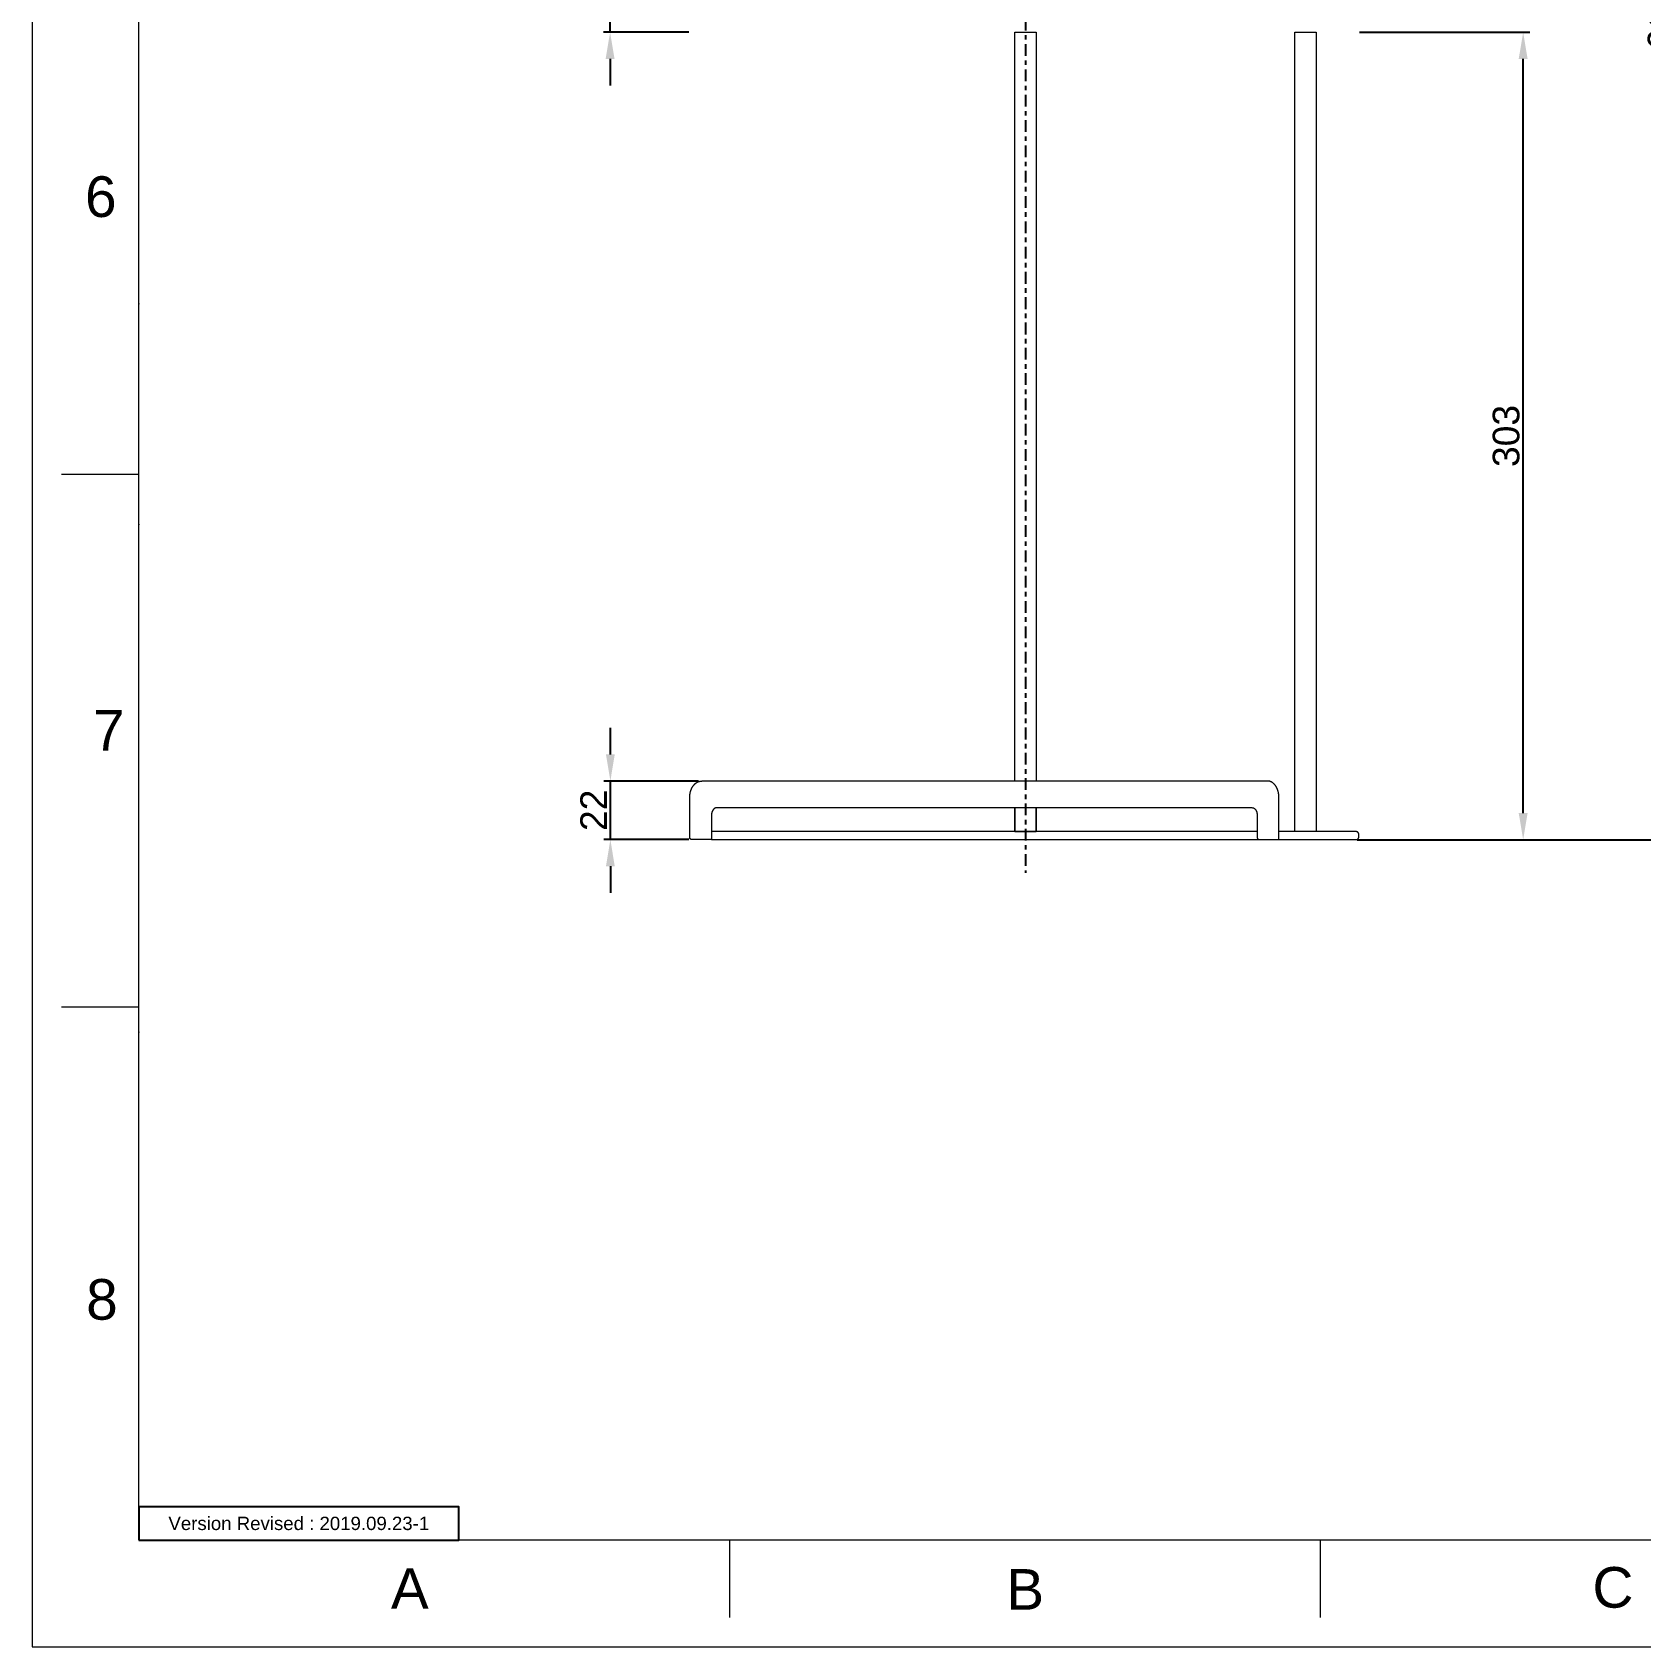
# Model space of a CAD drawing. Header units: millimetres. Extents: x 5343 to 5937, y -2661 to -1821.
# Drawn here: x 5343.2 to 5644.9, y -2660.8 to -2357.8 of the extents above; entities that cross this region are included whole.
import ezdxf

# ---------------------------------------------------------------- set-up
doc = ezdxf.new("R2010")
doc.units = ezdxf.units.MM
doc.header["$LTSCALE"] = 0.1
doc.linetypes.add('CENTER', pattern=[47.5, 22, -8.5, 8.5, -8.5])
doc.layers.get('0').update_dxf_attribs({"lineweight": 15})
for name, color, linetype in [('CEN2', 1, 'Continuous'), ('FORM', 7, 'Continuous'), ('TEXT', 2, 'Continuous')]:
    doc.layers.add(name, color=color, linetype=linetype)
doc.layers.add('DIM', color=3, linetype='Continuous', lineweight=13)
doc.styles.get("Standard").update_dxf_attribs({"font": 'arial.ttf'})
doc.dimstyles.new('ISO-25', dxfattribs={"dimtxt": 2.5, "dimasz": 2.5, "dimexe": 1.25, "dimexo": 0.625, "dimtad": 1, "dimlfac": 5, "dimtxsty": 'Standard', "dimcen": 2.5, "dimadec": 0, "dimazin": 0, "dimtfac": 1, "dimtmove": 0, "dimatfit": 3, "dimfxl": 0, "dimarcsym": 0})

# ---------------------------------------------------------------- blocks, each defined once
blk = doc.blocks.new('*D100')
at = {"layer": 'Defpoints', "color": 0}
for p in [(5451.55, -2346.84), (5468.77, -2346.84), (5466.93, -2357.84)]:
    blk.add_point(p, dxfattribs=at)
at = {"layer": 'DIM', "color": 0, "lineweight": -2}
for p, q in [((5451.55, -2341.84), (5451.55, -2336.84)), ((5468.15, -2346.84), (5450.3, -2346.84)), ((5451.55, -2357.84), (5451.55, -2346.84)), ((5466.31, -2357.84), (5450.3, -2357.84)), ((5451.55, -2362.84), (5451.55, -2367.84))]:
    blk.add_line(p, q, dxfattribs=at)
at = {"layer": 'DIM', "color": 0}
for points in [[(5450.71, -2341.84), (5452.38, -2341.84), (5451.55, -2346.84)], [(5450.71, -2362.84), (5452.38, -2362.84), (5451.55, -2357.84)]]:
    blk.add_solid(points, dxfattribs=at)
at = {"layer": 'DIM', "color": 0, "insert": (5448.41, -2352.34), "char_height": 5, "attachment_point": 5, "rotation": 90}
blk.add_mtext('22', dxfattribs=at)
blk = doc.blocks.new('*D101')
at = {"layer": 'Defpoints', "color": 0}
for p in [(5451.6, -2498.34), (5468.77, -2498.34), (5466.93, -2509.34)]:
    blk.add_point(p, dxfattribs=at)
at = {"layer": 'DIM', "color": 0, "lineweight": -2}
for p, q in [((5451.6, -2493.34), (5451.6, -2488.34)), ((5468.15, -2498.34), (5450.35, -2498.34)), ((5451.6, -2509.34), (5451.6, -2498.34)), ((5466.31, -2509.34), (5450.35, -2509.34)), ((5451.6, -2514.34), (5451.6, -2519.34))]:
    blk.add_line(p, q, dxfattribs=at)
at = {"layer": 'DIM', "color": 0}
for points in [[(5450.77, -2493.34), (5452.43, -2493.34), (5451.6, -2498.34)], [(5450.77, -2514.34), (5452.43, -2514.34), (5451.6, -2509.34)]]:
    blk.add_solid(points, dxfattribs=at)
at = {"layer": 'DIM', "color": 0, "insert": (5448.47, -2503.84), "char_height": 5, "attachment_point": 5, "rotation": 90}
blk.add_mtext('22', dxfattribs=at)
blk = doc.blocks.new('*D102')
at = {"layer": 'Defpoints', "color": 0}
for p in [(5591.5, -2357.84), (5622.84, -2357.84), (5591.09, -2509.35)]:
    blk.add_point(p, dxfattribs=at)
at = {"layer": 'DIM', "color": 0, "lineweight": -2}
for p, q in [((5592.13, -2357.84), (5624.09, -2357.84)), ((5622.84, -2504.35), (5622.84, -2362.84)), ((5591.72, -2509.35), (5624.09, -2509.35))]:
    blk.add_line(p, q, dxfattribs=at)
at = {"layer": 'DIM', "color": 0}
for points in [[(5622, -2362.84), (5623.67, -2362.84), (5622.84, -2357.84)], [(5622, -2504.35), (5623.67, -2504.35), (5622.84, -2509.35)]]:
    blk.add_solid(points, dxfattribs=at)
at = {"layer": 'DIM', "color": 0, "insert": (5619.66, -2433.59), "char_height": 5, "attachment_point": 5, "rotation": 90}
blk.add_mtext('303', dxfattribs=at)
blk = doc.blocks.new('*D117')
at = {"layer": 'Defpoints', "color": 0}
for p in [(5592, -2201.32), (5651.91, -2201.32), (5591.72, -2509.35)]:
    blk.add_point(p, dxfattribs=at)
at = {"layer": 'DIM', "color": 0, "lineweight": -2}
for p, q in [((5592.63, -2201.32), (5653.16, -2201.32)), ((5651.91, -2504.35), (5651.91, -2206.32)), ((5592.34, -2509.35), (5653.16, -2509.35))]:
    blk.add_line(p, q, dxfattribs=at)
at = {"layer": 'DIM', "color": 0}
for points in [[(5651.08, -2206.32), (5652.74, -2206.32), (5651.91, -2201.32)], [(5651.08, -2504.35), (5652.74, -2504.35), (5651.91, -2509.35)]]:
    blk.add_solid(points, dxfattribs=at)
at = {"layer": 'DIM', "color": 0, "insert": (5648.73, -2355.33), "char_height": 5, "attachment_point": 5, "rotation": 90}
blk.add_mtext('616', dxfattribs=at)

msp = doc.modelspace()

# ---------------------------------------------------------------- linework, layer by layer
at = {"color": 7, "linetype": 'Continuous'}
for p, q in [((5343.157, -1820.794), (5343.157, -2660.794)), ((5363.157, -2440.794), (5348.621, -2440.794)), ((5363.157, -2540.794), (5348.621, -2540.794)), ((5473.962, -2640.8), (5473.962, -2655.336)), ((5584.762, -2640.798), (5584.762, -2655.334)), ((5343.157, -2660.794), (5937.157, -2660.794))]:
    msp.add_line(p, q, dxfattribs=at)
at = {"linetype": 'Continuous'}
for p, q in [((5363.157, -2640.794), (5363.157, -1840.794)), ((5917.157, -2640.794), (5363.157, -2640.794))]:
    msp.add_line(p, q, dxfattribs=at)
for p in [(5363.157, -2408.812), (5363.157, -2408.812), (5363.157, -2450.198), (5363.157, -2450.198), (5363.157, -2545.496), (5363.157, -2545.496)]:
    msp.add_point(p)
at = {"layer": 'CEN2', "linetype": 'CENTER'}
msp.add_line((5529.504, -2198.571), (5529.504, -2515.543), dxfattribs=at)
at = {"layer": 'DIM', "color": 7}
for p, q in [((5527.504, -2498.343), (5527.504, -2357.84)), ((5527.504, -2357.84), (5531.504, -2357.84)), ((5531.504, -2357.84), (5531.504, -2498.343)), ((5580.004, -2507.84), (5580.004, -2357.84)), ((5580.004, -2357.84), (5580.004, -2357.84)), ((5580.004, -2357.84), (5584.003, -2357.84)), ((5584.003, -2357.84), (5584.003, -2507.84)), ((5467.046, -2499.386), (5467.083, -2499.331)), ((5467.083, -2499.331), (5467.121, -2499.276)), ((5467.121, -2499.276), (5467.16, -2499.222)), ((5467.16, -2499.222), (5467.198, -2499.172)), ((5467.198, -2499.172), (5467.238, -2499.123)), ((5467.238, -2499.123), (5467.279, -2499.075)), ((5467.279, -2499.075), (5467.321, -2499.028)), ((5467.321, -2499.028), (5467.364, -2498.983)), ((5467.364, -2498.983), (5467.408, -2498.938)), ((5467.408, -2498.938), (5467.453, -2498.894)), ((5467.453, -2498.894), (5467.499, -2498.852)), ((5467.499, -2498.852), (5467.545, -2498.813)), ((5467.545, -2498.813), (5467.591, -2498.775)), ((5467.591, -2498.775), (5467.638, -2498.738)), ((5467.638, -2498.738), (5467.686, -2498.703)), ((5467.686, -2498.703), (5467.736, -2498.669)), ((5467.736, -2498.669), (5467.786, -2498.636)), ((5467.786, -2498.636), (5467.837, -2498.605)), ((5467.837, -2498.605), (5467.889, -2498.575)), ((5467.889, -2498.575), (5467.939, -2498.548)), ((5467.939, -2498.548), (5467.991, -2498.523)), ((5467.991, -2498.523), (5468.043, -2498.499)), ((5468.043, -2498.499), (5468.096, -2498.477)), ((5468.096, -2498.477), (5468.149, -2498.456)), ((5468.149, -2498.456), (5468.203, -2498.437)), ((5468.203, -2498.437), (5468.258, -2498.419)), ((5468.258, -2498.419), (5468.313, -2498.404)), ((5468.313, -2498.404), (5468.368, -2498.39)), ((5468.368, -2498.39), (5468.422, -2498.378)), ((5468.422, -2498.378), (5468.477, -2498.368)), ((5468.477, -2498.368), (5468.533, -2498.359)), ((5468.533, -2498.359), (5468.588, -2498.353)), ((5468.588, -2498.353), (5468.644, -2498.348)), ((5468.644, -2498.348), (5468.7, -2498.344)), ((5468.672, -2498.346), (5468.722, -2498.344)), ((5468.7, -2498.344), (5468.756, -2498.343)), ((5574.513, -2498.343), (5468.771, -2498.343)), ((5574.882, -2498.343), (5574.529, -2498.343)), ((5574.909, -2498.343), (5574.882, -2498.343)), ((5574.935, -2498.344), (5574.909, -2498.343)), ((5574.961, -2498.345), (5574.935, -2498.344)), ((5574.987, -2498.347), (5574.961, -2498.345)), ((5575.039, -2498.351), (5574.987, -2498.347)), ((5575.091, -2498.357), (5575.039, -2498.351)), ((5575.143, -2498.366), (5575.091, -2498.357)), ((5575.194, -2498.376), (5575.143, -2498.366)), ((5575.245, -2498.387), (5575.194, -2498.376)), ((5575.296, -2498.4), (5575.245, -2498.387)), ((5575.349, -2498.416), (5575.296, -2498.4)), ((5575.401, -2498.434), (5575.349, -2498.416)), ((5575.452, -2498.453), (5575.401, -2498.434)), ((5575.503, -2498.474), (5575.452, -2498.453)), ((5575.553, -2498.497), (5575.503, -2498.474)), ((5575.603, -2498.521), (5575.553, -2498.497)), ((5575.652, -2498.547), (5575.603, -2498.521)), ((5575.699, -2498.574), (5575.652, -2498.547)), ((5575.749, -2498.605), (5575.699, -2498.574)), ((5575.797, -2498.636), (5575.749, -2498.605)), ((5575.845, -2498.67), (5575.797, -2498.636)), ((5575.892, -2498.704), (5575.845, -2498.67)), ((5575.937, -2498.74), (5575.892, -2498.704)), ((5575.982, -2498.777), (5575.937, -2498.74)), ((5576.025, -2498.816), (5575.982, -2498.777)), ((5576.068, -2498.855), (5576.025, -2498.816)), ((5576.111, -2498.898), (5576.068, -2498.855)), ((5576.153, -2498.941), (5576.111, -2498.898)), ((5576.194, -2498.985), (5576.153, -2498.941)), ((5576.234, -2499.031), (5576.194, -2498.985)), ((5576.273, -2499.077), (5576.234, -2499.031)), ((5576.31, -2499.124), (5576.273, -2499.077)), ((5576.347, -2499.173), (5576.31, -2499.124)), ((5576.382, -2499.222), (5576.347, -2499.173)), ((5576.419, -2499.275), (5576.382, -2499.222)), ((5576.454, -2499.328), (5576.419, -2499.275)), ((5576.488, -2499.383), (5576.454, -2499.328)), ((5466.504, -2501.269), (5466.506, -2501.196)), ((5466.504, -2501.343), (5466.504, -2501.269)), ((5466.504, -2508.934), (5466.504, -2501.343)), ((5466.506, -2501.196), (5466.51, -2501.122)), ((5466.51, -2501.122), (5466.514, -2501.049)), ((5466.514, -2501.049), (5466.521, -2500.975)), ((5466.521, -2500.975), (5466.528, -2500.902)), ((5466.528, -2500.902), (5466.537, -2500.829)), ((5466.537, -2500.829), (5466.547, -2500.756)), ((5466.547, -2500.756), (5466.558, -2500.684)), ((5466.558, -2500.684), (5466.571, -2500.613)), ((5466.571, -2500.613), (5466.585, -2500.542)), ((5466.585, -2500.542), (5466.6, -2500.471)), ((5466.6, -2500.471), (5466.617, -2500.4)), ((5466.617, -2500.4), (5466.635, -2500.33)), ((5466.635, -2500.33), (5466.654, -2500.26)), ((5466.654, -2500.26), (5466.675, -2500.19)), ((5466.675, -2500.19), (5466.696, -2500.124)), ((5466.696, -2500.124), (5466.719, -2500.058)), ((5466.719, -2500.058), (5466.743, -2499.993)), ((5466.743, -2499.993), (5466.768, -2499.929)), ((5466.768, -2499.929), (5466.794, -2499.865)), ((5466.794, -2499.865), (5466.822, -2499.801)), ((5466.822, -2499.801), (5466.851, -2499.738)), ((5466.851, -2499.738), (5466.881, -2499.676)), ((5466.881, -2499.676), (5466.911, -2499.616)), ((5466.911, -2499.616), (5466.943, -2499.558)), ((5466.943, -2499.558), (5466.976, -2499.5)), ((5466.976, -2499.5), (5467.01, -2499.443)), ((5467.01, -2499.443), (5467.046, -2499.386)), ((5576.521, -2499.438), (5576.488, -2499.383)), ((5576.553, -2499.494), (5576.521, -2499.438)), ((5576.584, -2499.551), (5576.553, -2499.494)), ((5576.613, -2499.608), (5576.584, -2499.551)), ((5576.641, -2499.666), (5576.613, -2499.608)), ((5576.671, -2499.73), (5576.641, -2499.666)), ((5576.699, -2499.793), (5576.671, -2499.73)), ((5576.726, -2499.858), (5576.699, -2499.793)), ((5576.751, -2499.923), (5576.726, -2499.858)), ((5576.775, -2499.988), (5576.751, -2499.923)), ((5576.798, -2500.054), (5576.775, -2499.988)), ((5576.82, -2500.121), (5576.798, -2500.054)), ((5576.84, -2500.188), (5576.82, -2500.121)), ((5576.86, -2500.258), (5576.84, -2500.188)), ((5576.879, -2500.328), (5576.86, -2500.258)), ((5576.896, -2500.399), (5576.879, -2500.328)), ((5576.912, -2500.47), (5576.896, -2500.399)), ((5576.927, -2500.542), (5576.912, -2500.47)), ((5576.94, -2500.614), (5576.927, -2500.542)), ((5576.952, -2500.686), (5576.94, -2500.614)), ((5576.963, -2500.758), (5576.952, -2500.686)), ((5576.973, -2500.831), (5576.963, -2500.758)), ((5576.981, -2500.904), (5576.973, -2500.831)), ((5576.988, -2500.977), (5576.981, -2500.904)), ((5576.994, -2501.05), (5576.988, -2500.977)), ((5577.001, -2501.196), (5576.994, -2501.05)), ((5577.004, -2501.343), (5577.001, -2501.196)), ((5577.004, -2509.343), (5577.004, -2501.343)), ((5470.553, -2504.77), (5470.552, -2504.843)), ((5470.552, -2504.843), (5470.552, -2509.343)), ((5470.557, -2504.696), (5470.553, -2504.77)), ((5470.56, -2504.66), (5470.557, -2504.696)), ((5470.564, -2504.623), (5470.56, -2504.66)), ((5470.568, -2504.587), (5470.564, -2504.623)), ((5470.572, -2504.55), (5470.568, -2504.587)), ((5470.583, -2504.481), (5470.572, -2504.55)), ((5470.597, -2504.413), (5470.583, -2504.481)), ((5470.604, -2504.379), (5470.597, -2504.413)), ((5470.612, -2504.345), (5470.604, -2504.379)), ((5470.621, -2504.311), (5470.612, -2504.345)), ((5470.63, -2504.278), (5470.621, -2504.311)), ((5470.64, -2504.244), (5470.63, -2504.278)), ((5470.651, -2504.211), (5470.64, -2504.244)), ((5470.662, -2504.178), (5470.651, -2504.211)), ((5470.674, -2504.145), (5470.662, -2504.178)), ((5470.686, -2504.112), (5470.674, -2504.145)), ((5470.7, -2504.08), (5470.686, -2504.112)), ((5470.713, -2504.048), (5470.7, -2504.08)), ((5470.728, -2504.016), (5470.713, -2504.048)), ((5470.742, -2503.987), (5470.728, -2504.016)), ((5470.756, -2503.958), (5470.742, -2503.987)), ((5470.771, -2503.929), (5470.756, -2503.958)), ((5470.787, -2503.901), (5470.771, -2503.929)), ((5470.803, -2503.873), (5470.787, -2503.901)), ((5470.82, -2503.846), (5470.803, -2503.873)), ((5470.838, -2503.819), (5470.82, -2503.846)), ((5470.856, -2503.792), (5470.838, -2503.819)), ((5470.873, -2503.767), (5470.856, -2503.792)), ((5470.892, -2503.743), (5470.873, -2503.767)), ((5470.91, -2503.719), (5470.892, -2503.743)), ((5470.929, -2503.696), (5470.91, -2503.719)), ((5470.949, -2503.673), (5470.929, -2503.696)), ((5470.97, -2503.65), (5470.949, -2503.673)), ((5470.99, -2503.628), (5470.97, -2503.65)), ((5471.012, -2503.607), (5470.99, -2503.628)), ((5471.033, -2503.587), (5471.012, -2503.607)), ((5471.055, -2503.567), (5471.033, -2503.587)), ((5471.077, -2503.548), (5471.055, -2503.567)), ((5471.1, -2503.53), (5471.077, -2503.548)), ((5471.123, -2503.512), (5471.1, -2503.53)), ((5471.147, -2503.495), (5471.123, -2503.512)), ((5471.171, -2503.479), (5471.147, -2503.495)), ((5471.196, -2503.464), (5471.171, -2503.479)), ((5471.218, -2503.45), (5471.196, -2503.464)), ((5471.242, -2503.438), (5471.218, -2503.45)), ((5471.265, -2503.426), (5471.242, -2503.438)), ((5471.289, -2503.414), (5471.265, -2503.426)), ((5471.313, -2503.404), (5471.289, -2503.414)), ((5471.338, -2503.394), (5471.313, -2503.404)), ((5471.363, -2503.385), (5471.338, -2503.394)), ((5471.388, -2503.377), (5471.363, -2503.385)), ((5471.413, -2503.37), (5471.388, -2503.377)), ((5471.438, -2503.363), (5471.413, -2503.37)), ((5471.463, -2503.358), (5471.438, -2503.363)), ((5471.489, -2503.353), (5471.463, -2503.358)), ((5471.514, -2503.349), (5471.489, -2503.353)), ((5471.54, -2503.346), (5471.514, -2503.349)), ((5471.565, -2503.344), (5471.54, -2503.346)), ((5471.591, -2503.343), (5471.565, -2503.344)), ((5572.025, -2503.343), (5471.591, -2503.343)), ((5527.504, -2503.343), (5527.504, -2507.84)), ((5527.504, -2507.84), (5527.504, -2503.343)), ((5531.504, -2507.84), (5531.504, -2503.343)), ((5531.504, -2503.343), (5531.504, -2507.84)), ((5572.041, -2503.343), (5572.052, -2503.343)), ((5572.052, -2503.343), (5572.063, -2503.343)), ((5572.063, -2503.343), (5572.074, -2503.344)), ((5572.074, -2503.344), (5572.085, -2503.345)), ((5572.085, -2503.345), (5572.096, -2503.346)), ((5572.096, -2503.346), (5572.107, -2503.347)), ((5572.107, -2503.347), (5572.118, -2503.349)), ((5572.118, -2503.349), (5572.129, -2503.351)), ((5572.129, -2503.351), (5572.139, -2503.353)), ((5572.139, -2503.353), (5572.15, -2503.355)), ((5572.15, -2503.355), (5572.161, -2503.357)), ((5572.161, -2503.357), (5572.172, -2503.36)), ((5572.172, -2503.36), (5572.182, -2503.363)), ((5572.182, -2503.363), (5572.193, -2503.366)), ((5572.193, -2503.366), (5572.203, -2503.369)), ((5572.203, -2503.369), (5572.214, -2503.373)), ((5572.214, -2503.373), (5572.225, -2503.377)), ((5572.225, -2503.377), (5572.236, -2503.381)), ((5572.236, -2503.381), (5572.247, -2503.386)), ((5572.247, -2503.386), (5572.258, -2503.39)), ((5572.258, -2503.39), (5572.269, -2503.395)), ((5572.269, -2503.395), (5572.28, -2503.4)), ((5572.28, -2503.4), (5572.291, -2503.406)), ((5572.291, -2503.406), (5572.302, -2503.411)), ((5572.302, -2503.411), (5572.323, -2503.423)), ((5572.323, -2503.423), (5572.343, -2503.435)), ((5572.343, -2503.435), (5572.364, -2503.448)), ((5572.364, -2503.448), (5572.384, -2503.461)), ((5572.384, -2503.461), (5572.406, -2503.477)), ((5572.406, -2503.477), (5572.427, -2503.494)), ((5572.427, -2503.494), (5572.448, -2503.511)), ((5572.448, -2503.511), (5572.468, -2503.529)), ((5572.468, -2503.529), (5572.488, -2503.548)), ((5572.488, -2503.548), (5572.507, -2503.567)), ((5572.507, -2503.567), (5572.526, -2503.586)), ((5572.526, -2503.586), (5572.545, -2503.606)), ((5572.545, -2503.606), (5572.564, -2503.629)), ((5572.564, -2503.629), (5572.583, -2503.651)), ((5572.583, -2503.651), (5572.601, -2503.675)), ((5572.601, -2503.675), (5572.619, -2503.698)), ((5572.619, -2503.698), (5572.637, -2503.723)), ((5572.637, -2503.723), (5572.653, -2503.747)), ((5572.653, -2503.747), (5572.669, -2503.772)), ((5572.669, -2503.772), (5572.685, -2503.797)), ((5572.685, -2503.797), (5572.702, -2503.825)), ((5572.702, -2503.825), (5572.717, -2503.853)), ((5572.717, -2503.853), (5572.733, -2503.881)), ((5572.733, -2503.881), (5572.747, -2503.909)), ((5572.747, -2503.909), (5572.761, -2503.938)), ((5572.761, -2503.938), (5572.775, -2503.967)), ((5572.775, -2503.967), (5572.788, -2503.997)), ((5572.788, -2503.997), (5572.801, -2504.026)), ((5572.801, -2504.026), (5572.813, -2504.058)), ((5572.813, -2504.058), (5572.825, -2504.09)), ((5572.825, -2504.09), (5572.837, -2504.122)), ((5572.837, -2504.122), (5572.848, -2504.154)), ((5572.848, -2504.154), (5572.868, -2504.219)), ((5572.868, -2504.219), (5572.886, -2504.285)), ((5572.886, -2504.285), (5572.902, -2504.353)), ((5572.902, -2504.353), (5572.916, -2504.422)), ((5572.916, -2504.422), (5572.928, -2504.49)), ((5572.928, -2504.49), (5572.938, -2504.56)), ((5572.938, -2504.56), (5572.946, -2504.63)), ((5572.946, -2504.63), (5572.951, -2504.701)), ((5572.951, -2504.701), (5572.954, -2504.772)), ((5572.954, -2504.772), (5572.955, -2504.843)), ((5572.955, -2504.843), (5572.955, -2508.934)), ((5572.955, -2507.843), (5470.552, -2507.843)), ((5527.504, -2507.84), (5531.504, -2507.84)), ((5531.504, -2507.84), (5527.504, -2507.84)), ((5577.195, -2507.843), (5577.004, -2507.843)), ((5588.504, -2507.843), (5577.211, -2507.843)), ((5591.504, -2507.843), (5588.504, -2507.843)), ((5591.521, -2507.843), (5591.504, -2507.843)), ((5591.539, -2507.844), (5591.521, -2507.843)), ((5591.556, -2507.846), (5591.539, -2507.844)), ((5591.573, -2507.848), (5591.556, -2507.846)), ((5591.591, -2507.851), (5591.573, -2507.848)), ((5591.608, -2507.854), (5591.591, -2507.851)), ((5591.625, -2507.858), (5591.608, -2507.854)), ((5591.642, -2507.862), (5591.625, -2507.858)), ((5591.658, -2507.867), (5591.642, -2507.862)), ((5591.675, -2507.873), (5591.658, -2507.867)), ((5591.691, -2507.879), (5591.675, -2507.873)), ((5591.707, -2507.886), (5591.691, -2507.879)), ((5591.723, -2507.894), (5591.707, -2507.886)), ((5591.738, -2507.901), (5591.723, -2507.894)), ((5591.754, -2507.91), (5591.738, -2507.901)), ((5591.769, -2507.919), (5591.754, -2507.91)), ((5591.783, -2507.928), (5591.769, -2507.919)), ((5591.798, -2507.938), (5591.783, -2507.928)), ((5591.812, -2507.949), (5591.798, -2507.938)), ((5591.825, -2507.96), (5591.812, -2507.949)), ((5591.838, -2507.971), (5591.825, -2507.96)), ((5591.851, -2507.983), (5591.838, -2507.971)), ((5591.863, -2507.996), (5591.851, -2507.983)), ((5591.875, -2508.008), (5591.863, -2507.996)), ((5591.887, -2508.022), (5591.875, -2508.008)), ((5591.898, -2508.035), (5591.887, -2508.022)), ((5591.908, -2508.049), (5591.898, -2508.035)), ((5591.918, -2508.063), (5591.908, -2508.049)), ((5591.928, -2508.078), (5591.918, -2508.063)), ((5591.937, -2508.093), (5591.928, -2508.078)), ((5591.945, -2508.108), (5591.937, -2508.093)), ((5591.953, -2508.124), (5591.945, -2508.108)), ((5591.96, -2508.14), (5591.953, -2508.124)), ((5591.967, -2508.156), (5591.96, -2508.14)), ((5591.974, -2508.172), (5591.967, -2508.156)), ((5591.979, -2508.188), (5591.974, -2508.172)), ((5591.984, -2508.205), (5591.979, -2508.188)), ((5591.989, -2508.222), (5591.984, -2508.205)), ((5591.993, -2508.239), (5591.989, -2508.222)), ((5591.996, -2508.256), (5591.993, -2508.239)), ((5591.999, -2508.273), (5591.996, -2508.256)), ((5592.001, -2508.291), (5591.999, -2508.273)), ((5592.002, -2508.308), (5592.001, -2508.291)), ((5592.003, -2508.325), (5592.002, -2508.308)), ((5592.004, -2508.343), (5592.003, -2508.325)), ((5592.004, -2508.843), (5592.004, -2508.343)), ((5466.502, -2508.958), (5466.503, -2508.946)), ((5466.502, -2508.969), (5466.502, -2508.958)), ((5466.502, -2508.981), (5466.502, -2508.969)), ((5466.503, -2508.993), (5466.502, -2508.981)), ((5466.503, -2508.946), (5466.504, -2508.934)), ((5466.504, -2509.005), (5466.503, -2508.993)), ((5466.506, -2509.016), (5466.504, -2509.005)), ((5466.508, -2509.028), (5466.506, -2509.016)), ((5466.51, -2509.039), (5466.508, -2509.028)), ((5466.513, -2509.051), (5466.51, -2509.039)), ((5466.516, -2509.062), (5466.513, -2509.051)), ((5466.519, -2509.073), (5466.516, -2509.062)), ((5466.523, -2509.085), (5466.519, -2509.073)), ((5466.527, -2509.095), (5466.523, -2509.085)), ((5466.532, -2509.106), (5466.527, -2509.095)), ((5466.537, -2509.117), (5466.532, -2509.106)), ((5466.542, -2509.127), (5466.537, -2509.117)), ((5466.548, -2509.138), (5466.542, -2509.127)), ((5466.554, -2509.148), (5466.548, -2509.138)), ((5466.56, -2509.158), (5466.554, -2509.148)), ((5466.567, -2509.167), (5466.56, -2509.158)), ((5466.574, -2509.177), (5466.567, -2509.167)), ((5466.581, -2509.186), (5466.574, -2509.177)), ((5466.589, -2509.195), (5466.581, -2509.186)), ((5466.597, -2509.203), (5466.589, -2509.195)), ((5466.605, -2509.212), (5466.597, -2509.203)), ((5466.613, -2509.22), (5466.605, -2509.212)), ((5466.622, -2509.228), (5466.613, -2509.22)), ((5466.631, -2509.235), (5466.622, -2509.228)), ((5466.641, -2509.242), (5466.631, -2509.235)), ((5466.65, -2509.249), (5466.641, -2509.242)), ((5466.664, -2509.259), (5466.65, -2509.249)), ((5466.678, -2509.268), (5466.664, -2509.259)), ((5466.692, -2509.277), (5466.678, -2509.268)), ((5466.707, -2509.285), (5466.692, -2509.277)), ((5466.722, -2509.293), (5466.707, -2509.285)), ((5466.737, -2509.3), (5466.722, -2509.293)), ((5466.753, -2509.306), (5466.737, -2509.3)), ((5466.768, -2509.312), (5466.753, -2509.306)), ((5466.784, -2509.318), (5466.768, -2509.312)), ((5466.8, -2509.323), (5466.784, -2509.318)), ((5466.817, -2509.328), (5466.8, -2509.323)), ((5466.833, -2509.331), (5466.817, -2509.328)), ((5466.849, -2509.335), (5466.833, -2509.331)), ((5466.866, -2509.338), (5466.849, -2509.335)), ((5466.883, -2509.34), (5466.866, -2509.338)), ((5466.899, -2509.341), (5466.883, -2509.34)), ((5466.916, -2509.342), (5466.899, -2509.341)), ((5466.933, -2509.343), (5466.916, -2509.342)), ((5470.481, -2509.343), (5466.933, -2509.343)), ((5470.552, -2509.343), (5470.481, -2509.343)), ((5470.552, -2509.343), (5573.385, -2509.343)), ((5572.955, -2508.934), (5572.954, -2508.946)), ((5572.954, -2508.946), (5572.954, -2508.958)), ((5572.954, -2508.958), (5572.954, -2508.969)), ((5572.954, -2508.969), (5572.954, -2508.981)), ((5572.954, -2508.981), (5572.955, -2508.993)), ((5572.955, -2508.993), (5572.956, -2509.005)), ((5572.956, -2509.005), (5572.957, -2509.016)), ((5572.957, -2509.016), (5572.959, -2509.028)), ((5572.959, -2509.028), (5572.961, -2509.039)), ((5572.961, -2509.039), (5572.964, -2509.051)), ((5572.964, -2509.051), (5572.967, -2509.062)), ((5572.967, -2509.062), (5572.971, -2509.073)), ((5572.971, -2509.073), (5572.974, -2509.085)), ((5572.974, -2509.085), (5572.979, -2509.095)), ((5572.979, -2509.095), (5572.983, -2509.106)), ((5572.983, -2509.106), (5572.988, -2509.117)), ((5572.988, -2509.117), (5572.994, -2509.127)), ((5572.994, -2509.127), (5572.999, -2509.138)), ((5572.999, -2509.138), (5573.005, -2509.148)), ((5573.005, -2509.148), (5573.012, -2509.158)), ((5573.012, -2509.158), (5573.018, -2509.167)), ((5573.018, -2509.167), (5573.025, -2509.177)), ((5573.025, -2509.177), (5573.033, -2509.186)), ((5573.033, -2509.186), (5573.04, -2509.195)), ((5573.04, -2509.195), (5573.048, -2509.203)), ((5573.048, -2509.203), (5573.057, -2509.212)), ((5573.057, -2509.212), (5573.065, -2509.22)), ((5573.065, -2509.22), (5573.074, -2509.228)), ((5573.074, -2509.228), (5573.083, -2509.235)), ((5573.083, -2509.235), (5573.092, -2509.242)), ((5573.092, -2509.242), (5573.102, -2509.249)), ((5573.102, -2509.249), (5573.116, -2509.259)), ((5573.116, -2509.259), (5573.13, -2509.268)), ((5573.13, -2509.268), (5573.144, -2509.277)), ((5573.144, -2509.277), (5573.159, -2509.285)), ((5573.159, -2509.285), (5573.174, -2509.293)), ((5573.174, -2509.293), (5573.189, -2509.3)), ((5573.189, -2509.3), (5573.204, -2509.306)), ((5573.204, -2509.306), (5573.22, -2509.312)), ((5573.22, -2509.312), (5573.236, -2509.318)), ((5573.236, -2509.318), (5573.252, -2509.323)), ((5573.252, -2509.323), (5573.268, -2509.328)), ((5573.268, -2509.328), (5573.285, -2509.331)), ((5573.285, -2509.331), (5573.301, -2509.335)), ((5573.301, -2509.335), (5573.318, -2509.338)), ((5573.318, -2509.338), (5573.334, -2509.34)), ((5573.334, -2509.34), (5573.351, -2509.341)), ((5573.351, -2509.341), (5573.368, -2509.342)), ((5573.368, -2509.342), (5573.385, -2509.343)), ((5573.385, -2509.343), (5576.933, -2509.343)), ((5576.933, -2509.343), (5577.004, -2509.343)), ((5577.004, -2509.343), (5577.195, -2509.343)), ((5577.211, -2509.343), (5588.504, -2509.343)), ((5588.504, -2509.343), (5591.504, -2509.343)), ((5591.504, -2509.343), (5591.521, -2509.343)), ((5591.521, -2509.343), (5591.539, -2509.342)), ((5591.539, -2509.342), (5591.556, -2509.34)), ((5591.556, -2509.34), (5591.573, -2509.338)), ((5591.573, -2509.338), (5591.591, -2509.335)), ((5591.591, -2509.335), (5591.608, -2509.332)), ((5591.608, -2509.332), (5591.625, -2509.328)), ((5591.625, -2509.328), (5591.642, -2509.324)), ((5591.642, -2509.324), (5591.658, -2509.318)), ((5591.658, -2509.318), (5591.675, -2509.313)), ((5591.675, -2509.313), (5591.691, -2509.306)), ((5591.691, -2509.306), (5591.707, -2509.3)), ((5591.707, -2509.3), (5591.723, -2509.292)), ((5591.723, -2509.292), (5591.738, -2509.284)), ((5591.738, -2509.284), (5591.754, -2509.276)), ((5591.754, -2509.276), (5591.769, -2509.267)), ((5591.769, -2509.267), (5591.783, -2509.257)), ((5591.783, -2509.257), (5591.798, -2509.247)), ((5591.798, -2509.247), (5591.812, -2509.237)), ((5591.812, -2509.237), (5591.825, -2509.226)), ((5591.825, -2509.226), (5591.838, -2509.214)), ((5591.838, -2509.214), (5591.851, -2509.203)), ((5591.851, -2509.203), (5591.863, -2509.19)), ((5591.863, -2509.19), (5591.875, -2509.177)), ((5591.875, -2509.177), (5591.887, -2509.164)), ((5591.887, -2509.164), (5591.898, -2509.151)), ((5591.898, -2509.151), (5591.908, -2509.137)), ((5591.908, -2509.137), (5591.918, -2509.123)), ((5591.918, -2509.123), (5591.928, -2509.108)), ((5591.928, -2509.108), (5591.937, -2509.093)), ((5591.937, -2509.093), (5591.945, -2509.078)), ((5591.945, -2509.078), (5591.953, -2509.062)), ((5591.953, -2509.062), (5591.96, -2509.046)), ((5591.96, -2509.046), (5591.967, -2509.03)), ((5591.967, -2509.03), (5591.974, -2509.014)), ((5591.974, -2509.014), (5591.979, -2508.997)), ((5591.979, -2508.997), (5591.984, -2508.981)), ((5591.984, -2508.981), (5591.989, -2508.964)), ((5591.989, -2508.964), (5591.993, -2508.947)), ((5591.993, -2508.947), (5591.996, -2508.93)), ((5591.996, -2508.93), (5591.999, -2508.912)), ((5591.999, -2508.912), (5592.001, -2508.895)), ((5592.001, -2508.895), (5592.002, -2508.878)), ((5592.002, -2508.878), (5592.003, -2508.86)), ((5592.003, -2508.86), (5592.004, -2508.843))]:
    msp.add_line(p, q, dxfattribs=at)
at = {"layer": 'FORM'}
msp.add_lwpolyline([(5363.157, -2640.794), (5423.157, -2640.794), (5423.157, -2634.544), (5363.157, -2634.544)], close=True, dxfattribs=at)

# ---------------------------------------------------------------- texts
at = {"char_height": 7.624, "attachment_point": 5}
for s, width, insert in [('6', 50, (5356.009, -2388.736)), ('7', 50, (5357.504, -2488.812)), ('8', 50, (5356.224, -2595.672)), ('A', 10, (5413.976, -2649.871)), ('B', 10, (5529.426, -2650.039)), ('C', 10, (5639.679, -2649.712))]:
    msp.add_mtext_dynamic_manual_height_columns(s, width=width, gutter_width=12.5, heights=[0], dxfattribs=dict(at, insert=insert))
at = {"layer": 'TEXT', "insert": (5393.157, -2637.669), "char_height": 2.5, "attachment_point": 5}
msp.add_mtext_dynamic_manual_height_columns('Version Revised : 2019.09.23-1', width=60, gutter_width=12.5, heights=[0], dxfattribs=at)

# ---------------------------------------------------------------- dimensions: what is measured, and where the dimension line sits
at = {"layer": 'DIM'}
dim = msp.add_linear_dim(base=(5651.909, -2201.319), p1=(5591.719, -2509.35), p2=(5592.003, -2201.319), angle=90, text='616', dimstyle='ISO-25', override={"dimtxt": 5, "dimasz": 5, "dimdec": 1, "dimlfac": 2, "dimadec": 1, "dimtdec": 1, "dimfxl": 1.25, "dimtfill": 1}, dxfattribs=at)
dim.commit()
dim.dimension.update_dxf_attribs({"geometry": '*D117', "text_midpoint": (5648.731, -2355.335)})
for base, p1, p2, picture, middle in [((5451.548, -2346.837), (5466.933, -2357.837), (5468.771, -2346.837), '*D100', (5448.413, -2352.337)), ((5622.838, -2357.837), (5591.094, -2509.35), (5591.504, -2357.837), '*D102', (5619.658, -2433.594)), ((5451.6, -2498.343), (5466.933, -2509.343), (5468.771, -2498.343), '*D101', (5448.465, -2503.843))]:
    dim = msp.add_linear_dim(base=base, p1=p1, p2=p2, angle=90, dimstyle='ISO-25', override={"dimtxt": 5, "dimasz": 5, "dimdec": 1, "dimlfac": 2, "dimadec": 1, "dimtdec": 1, "dimfxl": 1.25, "dimtfill": 1}, dxfattribs=at)
    dim.commit()
    dim.dimension.update_dxf_attribs({"geometry": picture, "text_midpoint": middle})

doc.saveas('drawing.dxf')
